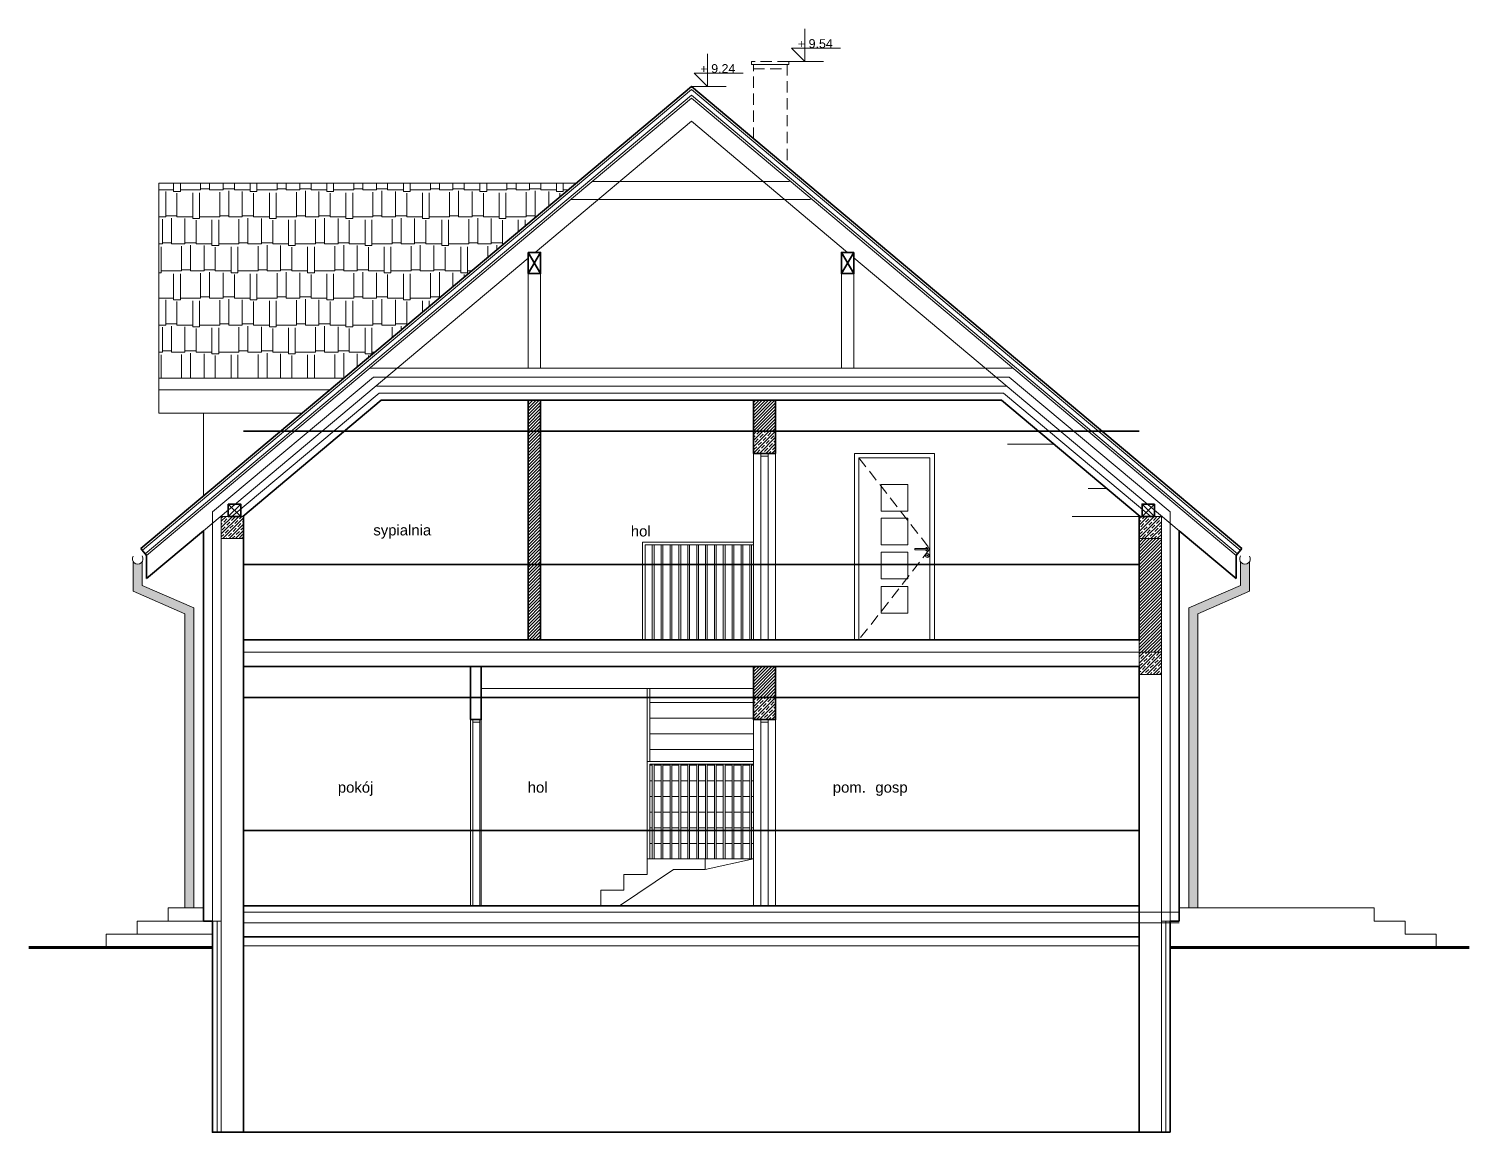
# Model space of a CAD drawing. Header units: millimetres. Extents: x -2481 to 9238, y -476 to 10647.
# Drawn here: x 6939 to 8563, y 4251 to 5494 of the extents above; entities that cross this region are included whole.
import ezdxf

# ---------------------------------------------------------------- set-up
doc = ezdxf.new("R2010")
doc.units = ezdxf.units.MM
doc.linetypes.add('DASHED', pattern=[19.05, 12.7, -6.35])
for name, color, linetype, lineweight in [('A-ELEWACJA CIENKA', 11, 'Continuous', 13), ('A-meble', 254, 'Continuous', 5), ('A-murowane', 3, 'Continuous', 35), ('A-p.widokowa', 6, 'Continuous', 15), ('A-pod', 6, 'DASHED', 15), ('A-schody', 2, 'Continuous', 5), ('A-stolarka', 1, 'Continuous', 5), ('A-w.ocieplenie', 4, 'BATTING', 5), ('A-wykończenie', 4, 'Continuous', 5), ('B-KOTY', 23, 'Continuous', 9), ('B-materiały', 9, 'Continuous', 0), ('B-opis', 7, 'Continuous', 0), ('B-STOLARKA OKIENNA', 32, 'Continuous', 0), ('C-DACH', 41, 'Continuous', 9), ('C-DACH CIENKA', 191, 'Continuous', 0)]:
    doc.layers.add(name, color=color, linetype=linetype, lineweight=lineweight)
doc.styles.get("Standard").update_dxf_attribs({"font": 'arial.ttf'})
doc.linetypes.add('BATTING', pattern='A,0.00254,-2.54,[134,ltypeshp.shx,S=2.54,R=0,X=-2.54,Y=0],-5.08,[134,ltypeshp.shx,S=2.54,R=180,X=2.54,Y=0],-2.54', length=10.16254)
pattern_1 = [(45, (859.859, 7355.0056), (-1.7960512, 1.7960512), [])]
pattern_2 = [(225, (859.859, 7355.0056), (3.535534, -3.535534), []), (225, (856.334, 7355.0056), (3.535534, -3.535534), [5, -2.5])]

# ---------------------------------------------------------------- blocks, each defined once
blk = doc.blocks.new('A$C2C892FF1')
at = {"layer": 'A-murowane'}
for p, q in [((-14, 7), (0, -7)), ((-14, -7), (0, 7))]:
    blk.add_line(p, q, dxfattribs=at)
blk.add_lwpolyline([(-14, -7), (0, -7), (0, 7), (-14, 7)], close=True, dxfattribs=at)
blk = doc.blocks.new('A$C09944CE6')
at = {"layer": 'A-p.widokowa'}
for p, q in [((-114, -3), (-114, -110)), ((-112, -3), (-112, -110)), ((-104, -3), (-104, -110)), ((-102, -3), (-102, -110)), ((-94, -3), (-94, -110)), ((-92, -3), (-92, -110)), ((-84, -3), (-84, -110)), ((-82, -3), (-82, -110)), ((-74, -3), (-74, -110)), ((-72, -3), (-72, -110)), ((-64, -3), (-64, -110)), ((-62, -3), (-62, -110)), ((-54, -3), (-54, -110)), ((-52, -3), (-52, -110)), ((-44, -3), (-44, -110)), ((-42, -3), (-42, -110)), ((-34, -3), (-34, -110)), ((-32, -3), (-32, -110)), ((-24, -3), (-24, -110)), ((-22, -3), (-22, -110)), ((-14, -3), (-14, -110)), ((-12, -3), (-12, -110)), ((-4, -3), (-4, -110)), ((-2, -3), (-2, -110))]:
    blk.add_line(p, q, dxfattribs=at)
for points in [[(0, 0), (-120, 0), (-120, -110)], [(0, -3), (-116.7, -3), (-116.7, -110)]]:
    blk.add_lwpolyline(points, dxfattribs=at)
blk = doc.blocks.new('A$C3A4D36EB')
at = {"layer": 'B-STOLARKA OKIENNA', "true_color": 0x636466, "transparency": 33554687}
h = blk.add_hatch(color=251, dxfattribs=at)
h.dxf.hatch_style = 1
h.paths.add_polyline_path([(21, 331.3), (79.3, 356.6), (79.3, 389.8, -0.536675), (69.3, 389.8), (69.3, 363.2), (11, 337.9), (11, 0), (21, 0)])
at = {"layer": 'A-ELEWACJA CIENKA'}
for p, q in [((69.3, 389.8), (69.3, 363.2)), ((79.3, 389.8), (79.3, 356.6)), ((69.3, 363.2), (11, 337.9)), ((79.3, 356.6), (21, 331.3)), ((11, 337.9), (11, 0)), ((21, 331.3), (21, 0))]:
    blk.add_line(p, q, dxfattribs=at)
blk.add_arc((74.3, 393.1), 6, 145.1857, 33.4096, dxfattribs=at)
blk = doc.blocks.new('A$C2233616D')
at = {"extrusion": (-9.93912e-09, 3.39862e-09, 1), "elevation": 0}
blk.add_lwpolyline([(-13.6, 7), (0.4, 7, 1), (0.4, 8.5), (-13.6, 8.5)], format="xyb", close=True, dxfattribs=at)
blk.add_lwpolyline([(-1.6, 7, 5.456211), (-1.6, 8.5)], format="xyb", dxfattribs=at)
for radius in [2.11, 0.658]:
    blk.add_circle((0.4, 0.5), radius)
blk = doc.blocks.new('A$C287F3B46')
at = {"layer": 'A-p.widokowa'}
for p, q in [((-114, 107), (-114, 0)), ((-112, 107), (-112, 0)), ((-104, 107), (-104, 0)), ((-102, 107), (-102, 0)), ((-94, 107), (-94, 0)), ((-92, 107), (-92, 0)), ((-84, 107), (-84, 0)), ((-82, 107), (-82, 0)), ((-74, 107), (-74, 0)), ((-72, 107), (-72, 0)), ((-64, 107), (-64, 0)), ((-62, 107), (-62, 0)), ((-54, 107), (-54, 0)), ((-52, 107), (-52, 0)), ((-44, 107), (-44, 0)), ((-42, 107), (-42, 0)), ((-34, 107), (-34, 0)), ((-32, 107), (-32, 0)), ((-24, 107), (-24, 0)), ((-22, 107), (-22, 0)), ((-14, 107), (-14, 0)), ((-12, 107), (-12, 0)), ((-4, 107), (-4, 0)), ((-2, 107), (-2, 0))]:
    blk.add_line(p, q, dxfattribs=at)
for points in [[(0, 110), (-125, 110), (-125, 0)], [(0, 107), (-122, 107), (-122, 0)]]:
    blk.add_lwpolyline(points, dxfattribs=at)

msp = doc.modelspace()

# ---------------------------------------------------------------- hatches: boundary and pattern name
at = {"layer": 'A-ELEWACJA CIENKA'}
h = msp.add_hatch(dxfattribs=at)
h.set_pattern_fill('AR-RSHKE', color=256, scale=0.1)
h.set_pattern_definition([(0, (859.86, 7355.006), (64.77, 30.48), [15.24, -12.7, 17.78, -7.62, 22.86, -10.16]), (0, (875.1, 7356.276), (64.77, 30.48), [12.7, -48.26, 10.16, -15.24]), (0, (905.58, 7353.1), (64.77, 30.48), [7.62, -78.74]), (90, (859.86, 7355.006), (-21.59, 30.48), [29.21, -92.71]), (90, (875.1, 7355.006), (-21.59, 30.48), [28.575, -93.345]), (90, (887.8, 7355.006), (-21.59, 30.48), [26.67, -95.25]), (90, (905.58, 7353.1), (-21.59, 30.48), [29.21, -92.71]), (90, (913.2, 7353.1), (-21.59, 30.48), [29.21, -92.71]), (90, (936.06, 7355.006), (-21.59, 30.48), [27.94, -93.98])])
h.paths.add_polyline_path([(7298.05, 5103.98), (7555.81, 5320.27), (7085.12, 5320.27), (7085.12, 5100.48), (7293.86, 5100.48)])
at = {"layer": 'B-materiały'}
h = msp.add_hatch(dxfattribs=at)
h.set_pattern_fill('ANSI31', color=256, scale=0.8)
h.set_pattern_definition(pattern_1)
h.paths.add_polyline_path([(7515.74, 5075.77), (7501.74, 5075.77), (7501.74, 4805.77), (7515.74, 4805.77)])
h = msp.add_hatch(dxfattribs=at)
h.set_pattern_fill('ANSI31', color=256, scale=0.8)
h.set_pattern_definition(pattern_1)
h.paths.add_polyline_path([(7755.74, 5040.77), (7780.74, 5040.77), (7780.74, 5075.77), (7755.74, 5075.77)])
h = msp.add_hatch(dxfattribs=at)
h.set_pattern_fill('JIS_STN_1E', color=256, scale=5, angle=180)
h.set_pattern_definition(pattern_2)
h.paths.add_polyline_path([(7755.74, 5040.77), (7780.74, 5040.77), (7780.74, 5015.77), (7755.74, 5015.77)])
h = msp.add_hatch(dxfattribs=at)
h.set_pattern_fill('JIS_STN_1E', color=256, scale=5, angle=180)
h.set_pattern_definition(pattern_2)
h.paths.add_polyline_path([(7180.74, 4944.77), (7155.74, 4944.77), (7155.74, 4919.77), (7180.74, 4919.77)])
h = msp.add_hatch(dxfattribs=at)
h.set_pattern_fill('JIS_STN_1E', color=256, scale=5, angle=180)
h.set_pattern_definition(pattern_2)
h.paths.add_polyline_path([(8190.74, 4944.77), (8215.74, 4944.77), (8215.74, 4919.77), (8190.74, 4919.77)])
h = msp.add_hatch(dxfattribs=at)
h.set_pattern_fill('ANSI31', color=256, scale=0.8)
h.set_pattern_definition(pattern_1)
h.paths.add_polyline_path([(8215.74, 4919.77), (8190.74, 4919.77), (8190.74, 4791.77), (8215.74, 4791.77)])
h = msp.add_hatch(dxfattribs=at)
h.set_pattern_fill('JIS_STN_1E', color=256, scale=5, angle=180)
h.set_pattern_definition(pattern_2)
h.paths.add_polyline_path([(8190.74, 4791.77), (8215.74, 4791.77), (8215.74, 4766.77), (8190.74, 4766.77)])
h = msp.add_hatch(dxfattribs=at)
h.set_pattern_fill('ANSI31', color=256, scale=0.8)
h.set_pattern_definition([(45, (859.859, 7055.0056), (-1.7960512, 1.7960512), [])])
h.paths.add_polyline_path([(7780.74, 4775.77), (7755.74, 4775.77), (7755.74, 4740.77), (7780.74, 4740.77)])
h = msp.add_hatch(dxfattribs=at)
h.set_pattern_fill('JIS_STN_1E', color=256, scale=5, angle=180)
h.set_pattern_definition([(225, (859.859, 7055.0056), (3.535534, -3.535534), []), (225, (856.334, 7055.0056), (3.535534, -3.535534), [5, -2.5])])
h.paths.add_polyline_path([(7755.74, 4740.77), (7780.74, 4740.77), (7780.74, 4715.77), (7755.74, 4715.77)])

# ---------------------------------------------------------------- linework, layer by layer
at = {"layer": 'A-ELEWACJA CIENKA'}
for p, q in [((7795.61, 5457.74), (7834.68, 5457.74)), ((7685.74, 5429.31), (7724.81, 5429.31)), ((7085.12, 5100.48), (7293.86, 5100.48)), ((7085.12, 5087.44), (7278.99, 5087.44)), ((7501.74, 5075.77), (7501.74, 4805.77)), ((7515.74, 4805.77), (7515.74, 5075.77)), ((7135.74, 5061.37), (7247.82, 5061.37)), ((8094.05, 5026.16), (8042.41, 5026.16)), ((8153.68, 4976.28), (8133.32, 4976.28)), ((8190.74, 4944.77), (8115.23, 4944.77)), ((7633.74, 4805.77), (7755.74, 4805.77)), ((8190.74, 4805.77), (8190.74, 4775.77)), ((7755.74, 4775.77), (7448.74, 4775.77)), ((7755.74, 4505.77), (7583.74, 4505.77)), ((7095.74, 4488.77), (7135.74, 4488.77)), ((8225.74, 4488.77), (8215.74, 4488.77)), ((7060.74, 4473.77), (7145.74, 4473.77))]:
    msp.add_line(p, q, dxfattribs=at)
for points in [[(7557.29, 5320.27), (7085.12, 5320.27), (7085.12, 5061.37), (7135.74, 5061.37), (7135.74, 4967.6)], [(7869.74, 4805.77), (7869.74, 5015.77), (7959.74, 5015.77), (7959.74, 4805.77)], [(7874.74, 4805.77), (7874.74, 5010.77), (7954.74, 5010.77), (7954.74, 4805.77)], [(7135.74, 4503.77), (7095.74, 4503.77), (7095.74, 4488.77), (7060.74, 4488.77), (7060.74, 4473.77), (7025.74, 4473.77), (7025.74, 4458.77)]]:
    msp.add_lwpolyline(points, dxfattribs=at)
for points in [[(7899.74, 4950.77), (7929.74, 4950.77), (7929.74, 4980.77), (7899.74, 4980.77)], [(7899.74, 4912.75), (7929.74, 4912.75), (7929.74, 4942.75), (7899.74, 4942.75)], [(7899.74, 4874.52), (7929.74, 4874.52), (7929.74, 4904.52), (7899.74, 4904.52)], [(7899.74, 4835.77), (7929.74, 4835.77), (7929.74, 4865.77), (7899.74, 4865.77)]]:
    msp.add_lwpolyline(points, close=True, dxfattribs=at)
at = {"layer": 'A-meble'}
msp.add_xline((2399.25, 2626.45), (1, 0), dxfattribs=at)
at = {"layer": 'A-murowane'}
for p, q in [((7685.74, 5429.31), (7065.1, 4908.53)), ((7685.74, 5429.31), (8306.37, 4908.51)), ((7515.74, 5242.45), (7501.74, 5218.45)), ((7501.74, 5242.45), (7515.74, 5218.45)), ((7869.03, 5242.45), (7855.03, 5218.45)), ((7855.03, 5242.45), (7869.03, 5218.45)), ((7179.85, 4944.77), (7335.97, 5075.77)), ((7685.74, 5075.77), (7335.97, 5075.77)), ((7501.74, 5075.77), (7501.74, 4805.77)), ((7515.74, 4805.77), (7515.74, 5075.77)), ((7685.74, 5075.77), (8035.52, 5075.77)), ((8035.52, 5075.77), (8191.64, 4944.77)), ((8190.74, 5040.77), (7180.74, 5040.77)), ((7180.74, 4250.77), (7180.74, 4944.77)), ((8190.74, 4805.77), (8190.74, 4944.77)), ((7135.74, 4928.64), (7071.54, 4874.77)), ((7135.74, 4488.77), (7135.74, 4928.64)), ((8235.74, 4928.64), (8299.95, 4874.77)), ((8235.74, 4488.77), (8235.74, 4928.48)), ((7071.54, 4900.84), (7065.1, 4908.53)), ((8299.95, 4900.84), (8306.37, 4908.51)), ((7071.54, 4874.77), (7071.54, 4900.84)), ((8190.74, 4890.77), (7180.74, 4890.77)), ((8299.95, 4874.77), (8299.95, 4900.84)), ((8190.74, 4805.77), (7180.74, 4805.77)), ((8190.74, 4775.77), (7180.74, 4775.77)), ((8190.74, 4250.77), (8190.74, 4775.77)), ((8190.74, 4740.77), (7180.74, 4740.77)), ((8190.74, 4590.77), (7180.74, 4590.77)), ((8190.74, 4505.77), (7180.74, 4505.77)), ((8225.74, 4250.77), (8225.74, 4488.77)), ((8225.74, 4488.77), (8235.74, 4488.77)), ((8190.74, 4470.77), (7180.74, 4470.77))]:
    msp.add_line(p, q, dxfattribs=at)
for points in [[(7501.74, 5242.45), (7501.74, 5218.45), (7515.74, 5218.45), (7515.74, 5242.45)], [(7869.03, 5242.45), (7869.03, 5218.45), (7855.03, 5218.45), (7855.03, 5242.45)]]:
    msp.add_lwpolyline(points, close=True, dxfattribs=at)
for points in [[(7755.74, 5075.77), (7755.74, 5015.77), (7780.74, 5015.77), (7780.74, 5075.77)], [(7448.74, 4775.77), (7448.74, 4715.77), (7436.74, 4715.77), (7436.74, 4775.77)], [(7755.74, 4775.77), (7755.74, 4715.77), (7780.74, 4715.77), (7780.74, 4775.77)], [(7135.74, 4488.77), (7145.74, 4488.77), (7145.74, 4250.77), (8225.74, 4250.77)]]:
    msp.add_lwpolyline(points, dxfattribs=at)
at = {"layer": 'A-p.widokowa'}
for p, q in [((7755.66, 5454.36), (7793.66, 5454.36)), ((7755.74, 5015.77), (7755.74, 4805.77)), ((7780.74, 5015.77), (7780.74, 4805.77)), ((7755.74, 4750.77), (7448.74, 4750.77)), ((7635.74, 4668.69), (7635.74, 4750.77)), ((7639.03, 4668.69), (7639.03, 4750.77)), ((7755.74, 4735.09), (7639.03, 4735.09)), ((7436.74, 4715.77), (7436.74, 4505.77)), ((7448.74, 4715.77), (7448.74, 4505.77)), ((7755.74, 4717.45), (7639.03, 4717.45)), ((7755.74, 4715.77), (7755.74, 4505.77)), ((7780.74, 4715.77), (7780.74, 4505.77)), ((7755.74, 4699.81), (7639.03, 4699.81)), ((7755.74, 4682.17), (7639.03, 4682.17)), ((7641.74, 4664.53), (7639.03, 4664.53)), ((7651.74, 4664.53), (7643.74, 4664.53)), ((7661.74, 4664.53), (7653.74, 4664.53)), ((7671.74, 4664.53), (7663.74, 4664.53)), ((7681.74, 4664.53), (7673.74, 4664.53)), ((7691.74, 4664.53), (7683.74, 4664.53)), ((7701.74, 4664.53), (7693.74, 4664.53)), ((7711.74, 4664.53), (7703.74, 4664.53)), ((7721.74, 4664.53), (7713.74, 4664.53)), ((7731.74, 4664.53), (7723.74, 4664.53)), ((7741.74, 4664.53), (7733.74, 4664.53)), ((7751.74, 4664.53), (7743.74, 4664.53)), ((7755.74, 4664.53), (7753.74, 4664.53)), ((7641.74, 4646.89), (7639.03, 4646.89)), ((7651.74, 4646.89), (7643.74, 4646.89)), ((7661.74, 4646.89), (7653.74, 4646.89)), ((7671.74, 4646.89), (7663.74, 4646.89)), ((7681.74, 4646.89), (7673.74, 4646.89)), ((7691.74, 4646.89), (7683.74, 4646.89)), ((7701.74, 4646.89), (7693.74, 4646.89)), ((7711.74, 4646.89), (7703.74, 4646.89)), ((7721.74, 4646.89), (7713.74, 4646.89)), ((7731.74, 4646.89), (7723.74, 4646.89)), ((7741.74, 4646.89), (7733.74, 4646.89)), ((7751.74, 4646.89), (7743.74, 4646.89)), ((7755.74, 4646.89), (7753.74, 4646.89)), ((7641.74, 4629.25), (7639.03, 4629.25)), ((7651.74, 4629.25), (7643.74, 4629.25)), ((7661.74, 4629.25), (7653.74, 4629.25)), ((7671.74, 4629.25), (7663.74, 4629.25)), ((7681.74, 4629.25), (7673.74, 4629.25)), ((7691.74, 4629.25), (7683.74, 4629.25)), ((7701.74, 4629.25), (7693.74, 4629.25)), ((7711.74, 4629.25), (7703.74, 4629.25)), ((7721.74, 4629.25), (7713.74, 4629.25)), ((7731.74, 4629.25), (7723.74, 4629.25)), ((7741.74, 4629.25), (7733.74, 4629.25)), ((7751.74, 4629.25), (7743.74, 4629.25)), ((7755.74, 4629.25), (7753.74, 4629.25)), ((7641.74, 4611.61), (7639.03, 4611.61)), ((7651.74, 4611.61), (7643.74, 4611.61)), ((7661.74, 4611.61), (7653.74, 4611.61)), ((7671.74, 4611.61), (7663.74, 4611.61)), ((7681.74, 4611.61), (7673.74, 4611.61)), ((7691.74, 4611.61), (7683.74, 4611.61)), ((7701.74, 4611.61), (7693.74, 4611.61)), ((7711.74, 4611.61), (7703.74, 4611.61)), ((7721.74, 4611.61), (7713.74, 4611.61)), ((7731.74, 4611.61), (7723.74, 4611.61)), ((7741.74, 4611.61), (7733.74, 4611.61)), ((7751.74, 4611.61), (7743.74, 4611.61)), ((7755.74, 4611.61), (7753.74, 4611.61)), ((7641.74, 4593.97), (7639.03, 4593.97)), ((7651.74, 4593.97), (7643.74, 4593.97)), ((7661.74, 4593.97), (7653.74, 4593.97)), ((7671.74, 4593.97), (7663.74, 4593.97)), ((7681.74, 4593.97), (7673.74, 4593.97)), ((7691.74, 4593.97), (7683.74, 4593.97)), ((7701.74, 4593.97), (7693.74, 4593.97)), ((7711.74, 4593.97), (7703.74, 4593.97)), ((7721.74, 4593.97), (7713.74, 4593.97)), ((7731.74, 4593.97), (7723.74, 4593.97)), ((7741.74, 4593.97), (7733.74, 4593.97)), ((7751.74, 4593.97), (7743.74, 4593.97)), ((7755.74, 4593.97), (7753.74, 4593.97)), ((7641.74, 4576.33), (7639.03, 4576.33)), ((7651.74, 4576.33), (7643.74, 4576.33)), ((7661.74, 4576.33), (7653.74, 4576.33)), ((7671.74, 4576.33), (7663.74, 4576.33)), ((7681.74, 4576.33), (7673.74, 4576.33)), ((7691.74, 4576.33), (7683.74, 4576.33)), ((7701.74, 4576.33), (7693.74, 4576.33)), ((7711.74, 4576.33), (7703.74, 4576.33)), ((7721.74, 4576.33), (7713.74, 4576.33)), ((7731.74, 4576.33), (7723.74, 4576.33)), ((7741.74, 4576.33), (7733.74, 4576.33)), ((7751.74, 4576.33), (7743.74, 4576.33)), ((7755.74, 4576.33), (7753.74, 4576.33)), ((7755.74, 4558.69), (7635.74, 4558.69)), ((7635.74, 4558.69), (7635.74, 4541.05)), ((7701.38, 4546.69), (7755.74, 4558.69)), ((7701.38, 4546.69), (7701.38, 4558.69)), ((7604.55, 4505.77), (7665.78, 4546.69)), ((7635.74, 4541.05), (7609.74, 4541.05)), ((7701.38, 4546.69), (7665.78, 4546.69))]:
    msp.add_line(p, q, dxfattribs=at)
msp.add_lwpolyline([(7583.74, 4505.77), (7583.74, 4523.41), (7609.74, 4523.41), (7609.74, 4541.05)], dxfattribs=at)
at = {"layer": 'A-pod'}
for p, q in [((7755.66, 5449.36), (7793.66, 5449.36)), ((7874.74, 5010.77), (7954.74, 4908.27)), ((7954.74, 4908.27), (7874.74, 4805.77))]:
    msp.add_line(p, q, dxfattribs=at)
msp.add_lwpolyline([(7753.66, 5454.36), (7795.61, 5454.36), (7795.61, 5457.74), (7753.66, 5457.74)], close=True, dxfattribs=at)
for points in [[(7755.66, 5370.64), (7755.66, 5454.36)], [(7793.66, 5454.36), (7793.66, 5338.75)]]:
    msp.add_lwpolyline(points, dxfattribs=at)
at = {"layer": 'A-schody'}
msp.add_line((8190.74, 4460.77), (7180.74, 4460.77), dxfattribs=at)
at = {"layer": 'A-stolarka'}
for p, q in [((7764.24, 5012.77), (7764.24, 4805.77)), ((7772.24, 5012.77), (7772.24, 4805.77)), ((7439.35, 4712.77), (7439.35, 4505.77)), ((7447.35, 4712.77), (7447.35, 4505.77)), ((7764.24, 4712.77), (7764.24, 4505.77)), ((7772.24, 4712.77), (7772.24, 4505.77))]:
    msp.add_line(p, q, dxfattribs=at)
for points in [[(7768.24, 5015.77), (7772.24, 5015.77), (7772.24, 5012.77), (7764.24, 5012.77), (7764.24, 5015.77), (7768.24, 5015.77)], [(7443.35, 4715.77), (7447.35, 4715.77), (7447.35, 4712.77), (7439.35, 4712.77), (7439.35, 4715.77), (7443.35, 4715.77)], [(7768.24, 4715.77), (7772.24, 4715.77), (7772.24, 4712.77), (7764.24, 4712.77), (7764.24, 4715.77), (7768.24, 4715.77)]]:
    msp.add_lwpolyline(points, dxfattribs=at)
at = {"layer": 'A-w.ocieplenie'}
for p, q in [((7327.28, 5101.77), (7145.74, 4949.89)), ((8044.21, 5101.77), (7327.28, 5101.77)), ((8044.21, 5101.77), (8225.74, 4949.89)), ((7145.74, 4488.77), (7145.74, 4949.89)), ((8225.74, 4488.77), (8225.74, 4949.89))]:
    msp.add_line(p, q, dxfattribs=at)
at = {"layer": 'A-w.ocieplenie', "ltscale": 0.8}
for p, q in [((7333.82, 5083.77), (7167.67, 4944.77)), ((7333.82, 5083.77), (8037.67, 5083.77)), ((8037.67, 5083.77), (8203.81, 4944.77))]:
    msp.add_line(p, q, dxfattribs=at)
at = {"layer": 'A-w.ocieplenie', "ltscale": 0.5}
for p, q in [((7150.9, 4488.77), (7150.9, 4250.77)), ((8220.74, 4488.77), (8220.67, 4250.77))]:
    msp.add_line(p, q, dxfattribs=at)
at = {"layer": 'A-wykończenie'}
for p, q in [((7685.74, 5111.77), (7323.65, 5111.77)), ((7685.74, 5111.77), (8047.84, 5111.77)), ((7685.74, 5091.77), (7330.91, 5091.77)), ((7685.74, 5091.77), (8040.57, 5091.77)), ((7155.74, 4250.77), (7155.74, 4945.22)), ((8215.74, 4250.77), (8215.74, 4945.22)), ((7145.74, 4488.77), (7145.74, 4470.77)), ((7145.74, 4488.77), (7155.74, 4488.77))]:
    msp.add_line(p, q, dxfattribs=at)
at = {"layer": 'A-wykończenie', "lineweight": 158}
for p, q in [((7145.74, 4458.77), (6938.65, 4458.77)), ((8225.74, 4458.77), (8562.83, 4458.77))]:
    msp.add_line(p, q, dxfattribs=at)
at = {"layer": 'A-wykończenie'}
msp.add_lwpolyline([(8235.74, 4503.77), (8455.74, 4503.77), (8455.74, 4488.77), (8490.74, 4488.77), (8490.74, 4473.77), (8525.74, 4473.77), (8525.74, 4458.77)], dxfattribs=at)
at = {"layer": 'B-KOTY'}
for points in [[(7853.85, 5472.46), (7798.85, 5472.46), (7813.85, 5457.46), (7813.85, 5494.39)], [(7743.99, 5444.31), (7688.99, 5444.31), (7703.99, 5429.31), (7703.99, 5466.23)]]:
    msp.add_lwpolyline(points, dxfattribs=at)
at = {"layer": 'B-materiały'}
for p, q in [((8190.74, 4791.77), (7180.74, 4791.77)), ((8235.74, 4498.77), (7180.74, 4498.77)), ((8235.74, 4486.77), (7180.74, 4486.77))]:
    msp.add_line(p, q, dxfattribs=at)
for points in [[(7755.74, 5040.77), (7780.74, 5040.77), (7780.74, 5015.77), (7755.74, 5015.77)], [(7180.74, 4944.77), (7155.74, 4944.77), (7155.74, 4919.77), (7180.74, 4919.77)], [(8190.74, 4944.77), (8215.74, 4944.77), (8215.74, 4919.77), (8190.74, 4919.77)], [(8190.74, 4791.77), (8215.74, 4791.77), (8215.74, 4766.77), (8190.74, 4766.77)], [(7755.74, 4740.77), (7780.74, 4740.77), (7780.74, 4715.77), (7755.74, 4715.77)]]:
    msp.add_lwpolyline(points, close=True, dxfattribs=at)
at = {"layer": 'C-DACH'}
for p, q in [((7685.74, 5416.25), (7071.54, 4900.84)), ((7685.74, 5416.25), (8299.95, 4900.84)), ((7685.74, 5390.15), (7509.72, 5242.45)), ((7685.74, 5390.15), (7861.76, 5242.45)), ((7573.63, 5322.18), (7796.33, 5322.18)), ((7549.8, 5302.18), (7820.23, 5302.18)), ((7501.74, 5235.75), (7135.74, 4928.64)), ((7501.74, 5111.77), (7501.74, 5234.69)), ((7515.74, 5242.45), (7515.74, 5111.77)), ((7855.03, 5111.77), (7855.03, 5242.45)), ((7869.03, 5236.35), (8235.74, 4928.64)), ((7869.03, 5111.77), (7869.03, 5235.28))]:
    msp.add_line(p, q, dxfattribs=at)
at = {"layer": 'C-DACH CIENKA'}
for p, q in [((7685.74, 5426.05), (7066.72, 4906.59)), ((7685.74, 5426.05), (8304.76, 4906.59)), ((7685.74, 5419.52), (7069.93, 4902.76)), ((7685.74, 5419.52), (8301.55, 4902.76))]:
    msp.add_line(p, q, dxfattribs=at)

# ---------------------------------------------------------------- block references
at = {"layer": 'A-ELEWACJA CIENKA'}
for name, p in [('A$C287F3B46', (7755.74, 4805.77)), ('A$C3A4D36EB', (8235.74, 4503.77)), ('A$C09944CE6', (7755.74, 4668.69))]:
    msp.add_blockref(name, p, dxfattribs=at)
at = {"layer": 'A-ELEWACJA CIENKA', "xscale": -1}
msp.add_blockref('A$C3A4D36EB', (7135.74, 4503.77), dxfattribs=at)
at = {"layer": 'A-murowane', "xscale": -1, "rotation": 90}
msp.add_blockref('A$C2C892FF1', (8200.93, 4944.77), dxfattribs=at)
at = {"layer": 'A-schody', "ltscale": 0.8, "rotation": 270}
msp.add_blockref('A$C2C892FF1', (7170.56, 4944.77), dxfattribs=at)
at = {"layer": 'B-STOLARKA OKIENNA'}
msp.add_blockref('A$C2233616D', (7951.39, 4900.28), dxfattribs=at)

# ---------------------------------------------------------------- texts
at = {"layer": 'B-opis', "attachment_point": 1}
for s, insert, char_height, width in [('+', (7805.63, 5482.44), 10, 13.1429), ('\\pxqc;9.54', (7825.03, 5482.72), 10, 13.1429), ('+', (7695.77, 5454.28), 10, 13.1429), ('\\pxqc;9.24', (7715.17, 5454.57), 10, 13.1429), ('sypialnia', (7327.15, 4935.39), 12, 87.8944), ('hol', (7617.48, 4934.19), 12, 87.8944), ('pokój', (7287.13, 4645.44), 12, 87.8944), ('hol', (7501.25, 4645.44), 12, 87.8944), ('\\pxi-3,l4,t5;pom.^Igosp', (7833.25, 4645.44), 12, 170.4654)]:
    msp.add_mtext(s, dxfattribs=dict(at, insert=insert, char_height=char_height, width=width))

doc.saveas('drawing.dxf')
